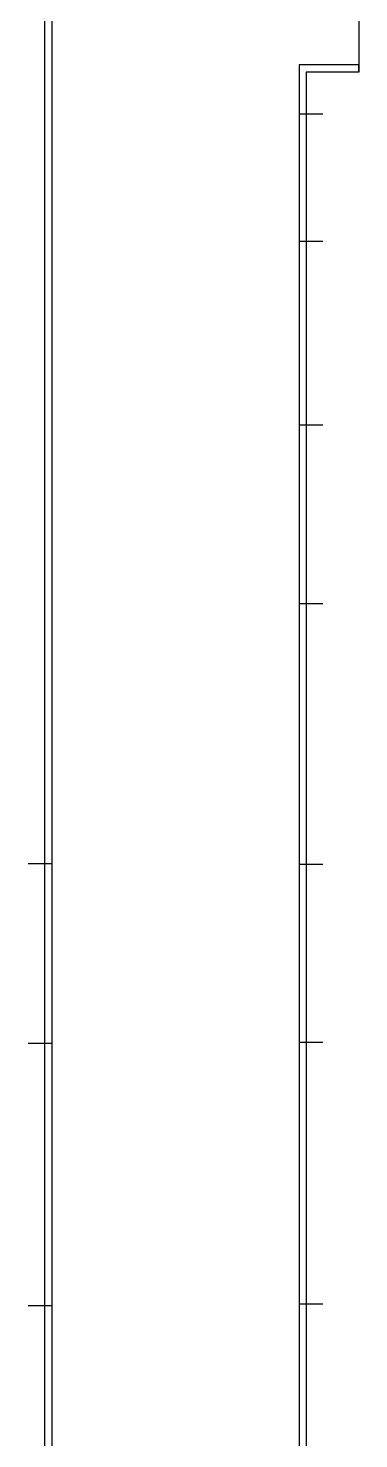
# Model space of a CAD drawing. Header units: millimetres. Extents: x 0 to 135706, y 0 to 79429.
# Drawn here: x 81998 to 85014, y 43865 to 56722 of the extents above; entities that cross this region are included whole.
import ezdxf

# ---------------------------------------------------------------- set-up
doc = ezdxf.new("R2010")
doc.units = ezdxf.units.MM

msp = doc.modelspace()

# ---------------------------------------------------------------- linework, layer by layer
for p, q in [((82213.059, 78951.018), (82213.059, 39448.018)), ((82148.059, 59526.239), (82148.059, 49109.841)), ((85014.059, 57992.018), (85014.059, 56322.018)), ((84535.059, 56387.018), (84470.059, 56387.018)), ((84470.059, 56387.018), (84470.059, 39448.018)), ((85014.059, 56387.018), (84535.059, 56387.018)), ((85014.059, 56322.018), (84535.059, 56322.018)), ((84535.059, 56322.018), (84535.059, 55943.018)), ((85014.059, 56322.018), (85014.059, 56387.018)), ((84470.059, 55943.018), (84685.059, 55943.018)), ((84535.059, 55943.018), (84535.059, 54781.018)), ((84470.059, 54781.018), (84685.059, 54781.018)), ((84535.059, 54781.018), (84535.059, 53107.018)), ((84470.059, 53107.018), (84685.059, 53107.018)), ((84535.059, 53107.018), (84535.059, 51478.018)), ((84470.059, 51478.018), (84685.059, 51478.018)), ((84535.059, 51478.018), (84535.059, 49102.018)), ((81997.722, 49109.841), (82213.059, 49109.841)), ((82148.059, 49109.841), (82148.059, 47471.16)), ((84470.059, 49102.018), (84685.059, 49102.018)), ((84535.059, 49102.018), (84535.059, 47479.018)), ((81997.722, 47471.16), (82213.059, 47471.16)), ((82148.059, 47471.16), (82148.059, 45080.79)), ((84470.059, 47479.018), (84685.059, 47479.018)), ((84535.059, 47479.018), (84535.059, 45095.018)), ((81997.722, 45080.79), (82213.059, 45080.79)), ((82148.059, 45080.79), (82148.059, 43451.129)), ((84470.059, 45095.018), (84685.059, 45095.018)), ((84535.059, 45095.018), (84535.059, 43469.018))]:
    msp.add_line(p, q)

doc.saveas('drawing.dxf')
